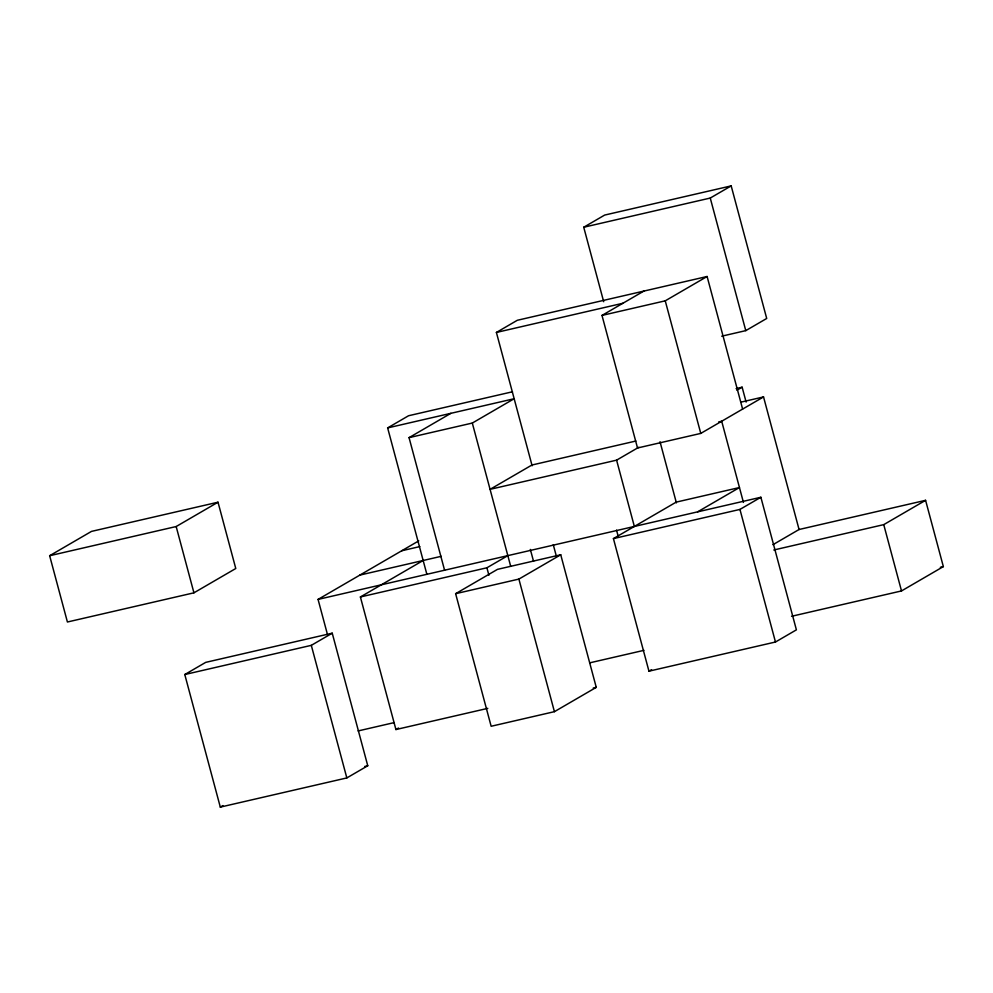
<?xml version="1.0" encoding="UTF-8"?>
<svg xmlns="http://www.w3.org/2000/svg" width="993" height="993" viewBox="0 0 993 993"><rect width="100%" height="100%" fill="white"/><g stroke="black" fill="none" stroke-linecap="round" stroke-linejoin="round"><path stroke-width="1.49" d="M603.694 301.723L583.735 227.236L604.663 215.071L731.183 185.89L766.708 318.468L745.78 330.632L721.688 336.193M49.65 555.72L91.493 531.392L218.013 502.21L235.775 568.505L193.933 592.821L67.412 622.003L49.65 555.72L176.171 526.538L218.013 502.21M583.735 227.236L710.256 198.054L731.183 185.89M532.124 465.767L496.401 332.444L517.316 320.28L707.103 276.501L742.615 409.079M426.754 573.892L387.642 427.909L408.557 415.744L512.487 391.776M772.914 544.698L799.067 529.505L763.543 396.927L700.773 433.407L637.518 447.992L601.994 315.414L643.836 291.098M444.579 570.218L409.054 437.64L450.896 413.324M601.994 315.414L665.248 300.829L707.103 276.501M409.054 437.64L472.308 423.055L514.163 398.727L387.642 427.909M184.785 674.532L205.712 662.368L332.233 633.186L367.758 765.764L346.83 777.929L220.309 807.11L184.785 674.532L311.305 645.351L332.233 633.186M327.64 635.148L318.058 599.4L418.748 540.875M487.786 708.357L395.922 729.545L360.397 596.967L423.167 560.486M635.843 441.041L531.925 465.022L490.07 489.338L616.591 460.156L638.822 447.235M736.905 390.237L742.131 387.196L746.128 402.091M360.397 596.967L486.905 567.785L507.833 555.633M455.626 593.69L497.481 569.361L560.735 554.777L596.259 687.355L554.417 711.671L491.15 726.268L455.626 593.69L518.892 579.093L560.735 554.777M318.058 599.4L760.874 497.27L796.398 629.847L775.471 642.012L648.95 671.181L613.426 538.603L676.196 502.123L739.462 487.538L697.607 511.854M220.309 807.11L222.928 805.584M613.426 538.603L739.946 509.421L760.874 497.27M395.922 729.545L398.528 728.03M773.795 549.998L883.745 524.639L925.588 500.323L943.35 566.606L901.507 590.934L791.558 616.293M648.95 671.181L651.569 669.667M496.401 332.444L622.909 303.262M736.111 388.586L742.131 387.196M740.952 402.14L763.543 396.927M718.684 421.938L721.7 421.243L743.447 502.433M401.755 550.755L419.828 546.584M359.9 575.084L441.24 556.316M799.067 529.505L925.588 500.323M940.334 567.301L943.35 566.606M589.73 662.84L643.948 650.341M358.101 730.935L394.246 722.594M593.243 688.05L596.259 687.355M364.741 766.459L367.758 765.764M883.745 524.639L901.507 590.934M710.256 198.054L745.78 330.632M739.946 509.421L775.471 642.012M665.248 300.829L700.773 433.407M660.022 441.724L676.394 502.868M616.591 460.156L634.353 526.451M616.529 530.125L618.13 536.083M553.275 544.71L556.465 556.626M530.349 549.427L533.551 561.343M518.892 579.093L554.417 711.671M472.308 423.055L510.625 566.06M486.905 567.785L488.904 575.232M311.305 645.351L346.83 777.929M176.171 526.538L193.933 592.821"/></g></svg>
